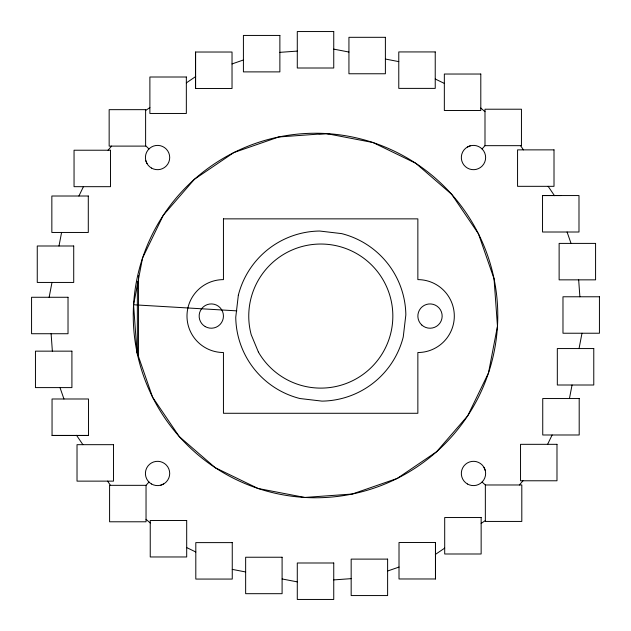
<?xml version="1.0" encoding="UTF-8"?>
<svg xmlns="http://www.w3.org/2000/svg" width="631" height="631" viewBox="0 0 631 631"><rect width="100%" height="100%" fill="white"/><g stroke="black" fill="none" stroke-linecap="round" stroke-linejoin="round"><path stroke-width="0.95" d="M195.571 88.482L195.571 52.026L232.027 52.026L232.027 88.482L195.571 88.482L195.571 52.026M435.461 578.974L435.461 542.518L399.013 542.518L399.013 578.974L435.461 578.974L435.461 542.518M49.139 297.272L51.987 282.443M58.991 245.995L61.586 232.46M133.567 304.773L142.543 258.047L163.311 215.234L194.443 179.259L233.833 152.568L278.784 136.974L326.243 133.551L372.968 142.527L415.782 163.287L451.757 194.427L478.456 233.817L494.041 278.768L497.465 326.227L488.489 372.953L467.729 415.766L436.589 451.741L397.207 478.432L352.248 494.026L304.797 497.449L258.063 488.473L215.258 467.713L179.275 436.573L152.584 397.183L136.99 352.232L133.567 304.773L236.838 310.862M569.446 398.54L572.049 385.005M579.045 348.557L581.995 333.231M78.907 196.012L83.434 186.673M547.598 444.327L552.125 434.988M108.051 150.225L111.608 146.108M519.352 484.979L522.989 480.775M146.037 485.334L109.589 485.334L109.589 521.782L146.037 521.782L146.037 485.334L148.963 482.052M482.076 148.948L484.994 145.666L484.994 109.218L521.451 109.218L521.451 145.666L484.994 145.666M145.611 110.488L149.886 107.585M186.342 82.882L195.713 76.532M435.327 554.468L444.697 548.118M481.145 523.414L485.349 520.567M467.405 147.015A12.155 12.155 0 0 1 485.633 157.537A12.155 12.155 0 0 1 467.405 168.059A12.155 12.155 0 0 1 467.405 147.015L470.34 145.8M160.7 485.2L163.634 483.985M232.027 63.936L243.416 59.984M387.615 571.016L399.013 567.064M279.872 52.349L297.288 51.095M333.744 579.905L351.167 578.651M542.534 195.555L578.99 195.555L578.99 232.011L542.534 232.011L542.534 195.555L560.762 195.555M52.05 435.445L88.498 435.445L88.498 398.989L52.05 398.989L52.05 435.445L88.498 435.445M318.829 133.804L328.68 133.804M485.349 484.979L521.805 484.979L521.805 521.435L485.349 521.435L485.349 484.979L482.076 482.052M333.744 49.123L348.935 52.042M385.391 59.038L398.776 61.617M232.255 569.383L245.648 571.962M282.096 578.958L297.288 581.877M435.232 79.001L444.342 83.418M186.689 547.582L195.807 551.999M480.798 108.035L484.994 111.671M146.037 519.329L150.241 522.965M145.611 145.674L148.963 148.948M520.583 145.666L523.43 149.87M548.142 186.326L554.491 195.697M76.548 435.303L82.898 444.674M107.601 481.13L110.449 485.334M484.001 467.39L485.215 470.316M145.816 160.684L147.031 163.61M567.08 232.011L571.031 243.4M60 387.6L63.952 398.989M578.666 279.849L579.889 296.775M51.111 333.728L52.365 351.151M138.536 275.676L138.536 358.432M137.353 281.592L137.353 354.496M223.445 218.862L223.445 279.62A36.456 36.456 0 0 0 186.989 316.068A36.456 36.456 0 0 0 223.445 352.524L223.445 413.281L417.856 413.281L417.856 352.524A36.456 36.456 0 0 0 454.312 316.068A36.456 36.456 0 0 0 417.856 279.62L417.856 218.862L223.445 218.862M238.344 295.19L235.749 317.243A85.059 85.059 0 0 0 299.914 398.524L321.968 401.119A85.059 85.059 0 0 0 403.248 336.954L405.843 314.901A85.059 85.059 0 0 0 341.679 233.62L319.625 231.025A85.059 85.059 0 0 0 238.344 295.19M333.744 31.55L297.288 31.55L297.288 68.006L333.744 68.006L333.744 31.55M279.872 35.439L243.416 35.439L243.416 71.887L279.872 71.887L279.872 35.439M385.391 37.316L348.935 37.316L348.935 73.764L385.391 73.764L385.391 37.316M435.232 51.931L398.776 51.931L398.776 88.387L435.232 88.387L435.232 51.931M480.798 74.032L444.342 74.032L444.342 110.488L480.798 110.488L480.798 74.032M186.342 77.006L149.886 77.006L149.886 113.462L186.342 113.462L186.342 77.006M145.611 109.66L109.155 109.66L109.155 146.108L145.611 146.108L145.611 109.66M554.01 149.87L517.562 149.87L517.562 186.326L554.01 186.326L554.01 149.87M110.504 150.225L74.048 150.225L74.048 186.673L110.504 186.673L110.504 150.225M88.293 196.012L51.845 196.012L51.845 232.46L88.293 232.46L88.293 196.012M595.577 243.4L559.129 243.4L559.129 279.849L595.577 279.849L595.577 243.4M73.717 245.995L37.261 245.995L37.261 282.443L73.717 282.443L73.717 245.995M599.434 296.775L562.978 296.775L562.978 333.231L599.434 333.231L599.434 296.775M68.022 297.272L31.566 297.272L31.566 333.728L68.022 333.728L68.022 297.272M593.771 348.557L557.323 348.557L557.323 385.005L593.771 385.005L593.771 348.557M71.91 351.151L35.454 351.151L35.454 387.6L71.91 387.6L71.91 351.151M579.195 398.54L542.739 398.54L542.739 434.988L579.195 434.988L579.195 398.54M556.984 444.327L520.536 444.327L520.536 480.775L556.984 480.775L556.984 444.327M113.477 444.674L77.021 444.674L77.021 481.13L113.477 481.13L113.477 444.674M481.145 517.538L444.697 517.538L444.697 553.994L481.145 553.994L481.145 517.538M186.689 520.512L150.241 520.512L150.241 556.968L186.689 556.968L186.689 520.512M232.255 542.613L195.807 542.613L195.807 579.069L232.255 579.069L232.255 542.613M282.096 557.236L245.648 557.236L245.648 593.684L282.096 593.684L282.096 557.236M387.615 559.113L351.167 559.113L351.167 595.561L387.615 595.561L387.615 559.113M333.744 562.994L297.288 562.994L297.288 599.45L333.744 599.45L333.744 562.994M258.41 352.09L251.209 334.714A72.037 72.037 0 0 1 333.31 245.128A72.037 72.037 0 0 1 379.807 357.391A72.037 72.037 0 0 1 258.41 352.09M215.258 467.713A182.264 182.264 0 0 0 497.465 326.227A182.264 182.264 0 0 0 233.833 152.568A182.264 182.264 0 0 0 215.258 467.713M151.479 168.059A12.155 12.155 0 0 0 169.707 157.537A12.155 12.155 0 0 0 151.479 147.015A12.155 12.155 0 0 0 151.479 168.059M467.405 483.985A12.155 12.155 0 0 0 485.633 473.463A12.155 12.155 0 0 0 467.405 462.941A12.155 12.155 0 0 0 467.405 483.985M151.479 483.985A12.155 12.155 0 0 0 169.707 473.463A12.155 12.155 0 0 0 151.479 462.941A12.155 12.155 0 0 0 151.479 483.985M421.768 325.004A12.155 12.155 0 0 0 441.866 318.742A12.155 12.155 0 0 0 426.398 304.473A12.155 12.155 0 0 0 421.768 325.004M205.217 326.59A12.155 12.155 0 0 0 223.445 316.068A12.155 12.155 0 0 0 205.217 305.546A12.155 12.155 0 0 0 205.217 326.59"/></g></svg>
